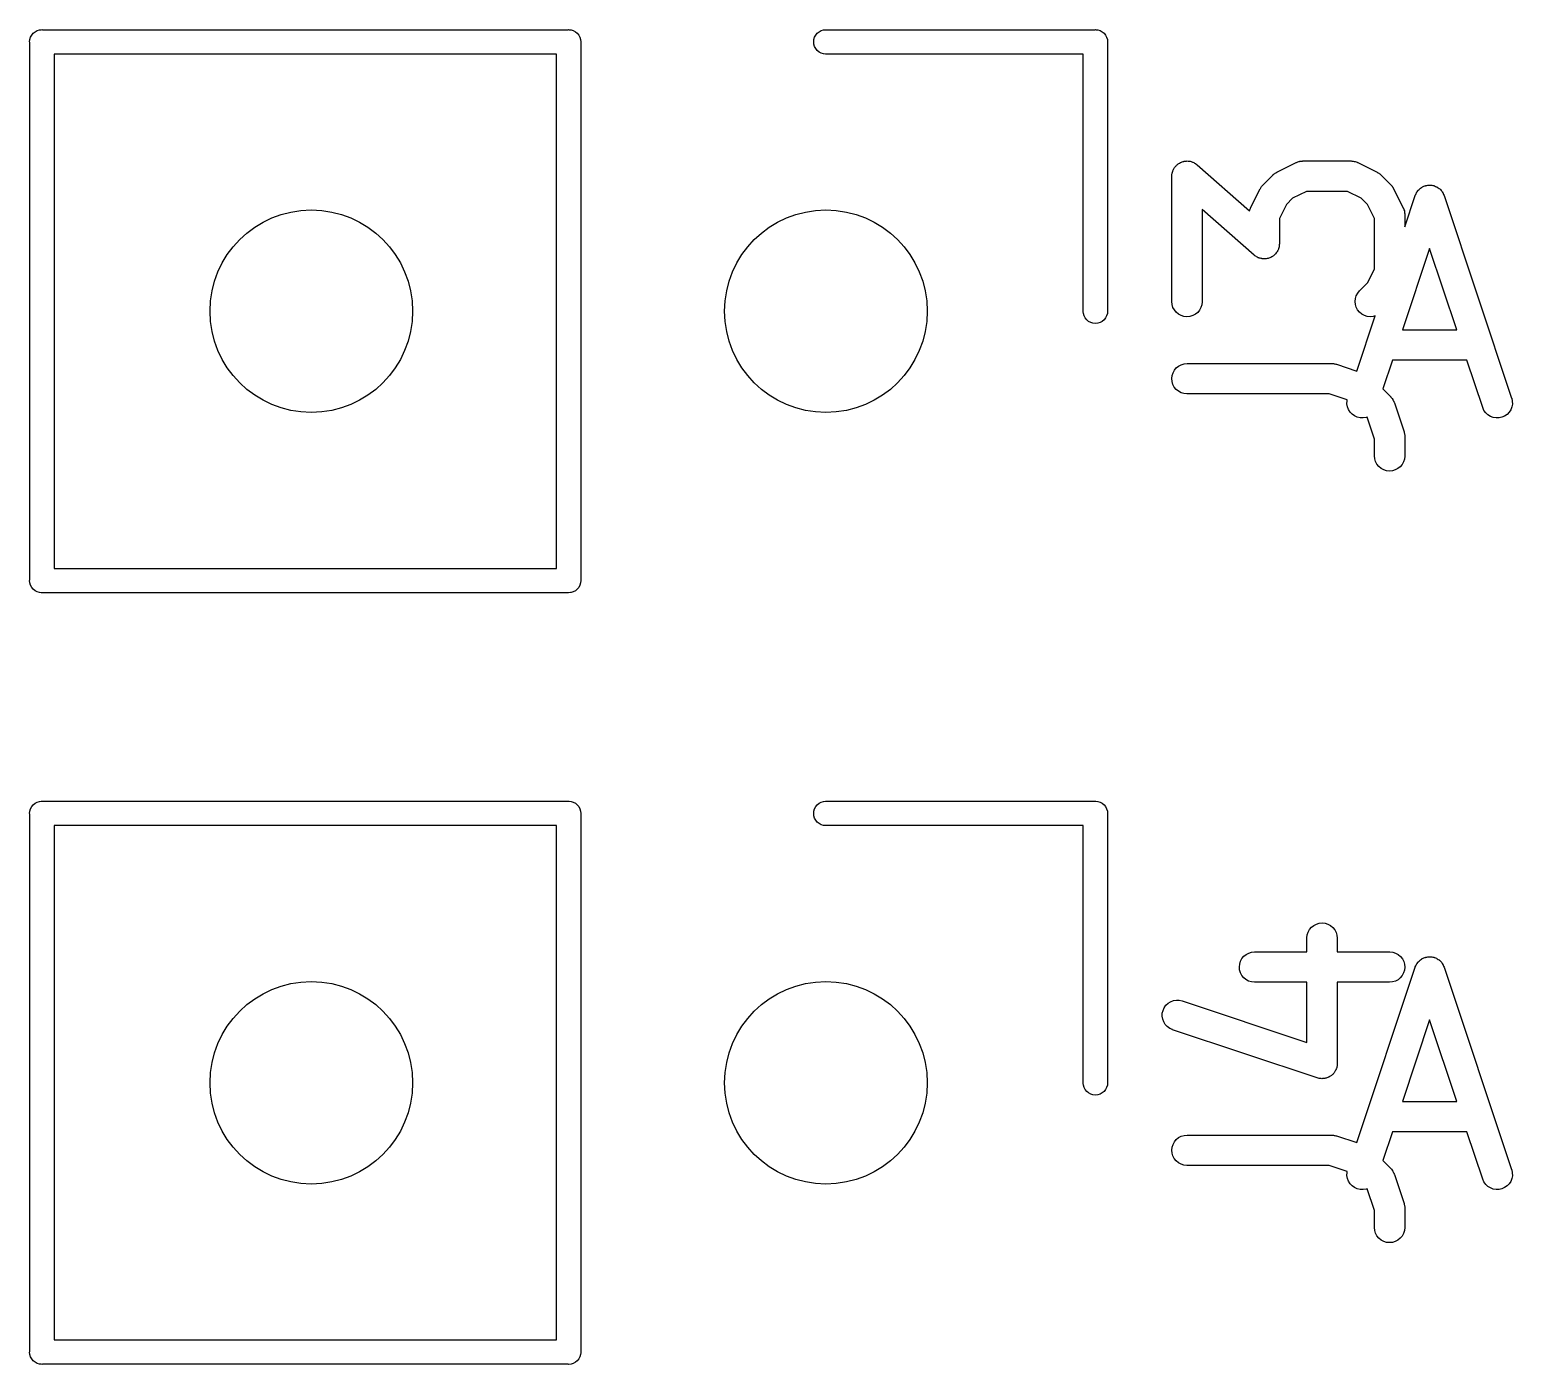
# Model space of a CAD drawing. Extents: x 47 to 146.1, y -90.2 to -39.3.
# Drawn here: x 69.73 to 77.05, y -58.54 to -51.95 of the extents above; entities that cross this region are included whole.
import ezdxf

# ---------------------------------------------------------------- set-up
doc = ezdxf.new("R2010")
doc.units = 0
doc.header["$MEASUREMENT"] = 0
doc.layers.add('BLACK', color=7, linetype='CONTINUOUS')

msp = doc.modelspace()

# ---------------------------------------------------------------- linework, layer by layer
at = {"layer": 'BLACK', "linetype": 'CONTINUOUS'}
for p, q in [((69.7474, -51.9674), (69.7565, -51.9599)), ((69.7565, -51.9599), (69.7669, -51.9543)), ((69.7669, -51.9543), (69.7782, -51.9509)), ((69.7782, -51.9509), (69.7871, -51.95)), ((69.7871, -51.95), (69.79, -51.9497)), ((69.79, -51.9497), (69.7929, -51.95)), ((69.7929, -51.95), (72.3871, -51.95)), ((72.3871, -51.95), (72.39, -51.9497)), ((72.39, -51.9497), (72.3929, -51.95)), ((72.3929, -51.95), (72.3929, -51.95)), ((72.3929, -51.95), (72.4018, -51.9509)), ((72.4018, -51.9509), (72.4131, -51.9543)), ((72.4131, -51.9543), (72.4235, -51.9599)), ((72.4235, -51.9599), (72.4326, -51.9674)), ((73.6174, -51.9674), (73.6265, -51.9599)), ((73.6265, -51.9599), (73.6369, -51.9543)), ((73.6369, -51.9543), (73.6482, -51.9509)), ((73.6482, -51.9509), (73.6571, -51.95)), ((73.6571, -51.95), (74.9871, -51.95)), ((74.9871, -51.95), (74.99, -51.9497)), ((74.99, -51.9497), (74.9929, -51.95)), ((74.9929, -51.95), (74.9929, -51.95)), ((74.9929, -51.95), (75.0018, -51.9509)), ((75.0018, -51.9509), (75.0131, -51.9543)), ((75.0131, -51.9543), (75.0235, -51.9599)), ((75.0235, -51.9599), (75.0326, -51.9674)), ((69.7297, -52.01), (69.7309, -51.9982)), ((69.73, -52.0129), (69.7297, -52.01)), ((69.73, -54.667), (69.73, -52.0129)), ((69.7309, -51.9982), (69.7343, -51.9869)), ((69.7343, -51.9869), (69.7399, -51.9765)), ((69.7399, -51.9765), (69.7474, -51.9674)), ((72.4326, -51.9674), (72.4401, -51.9765)), ((72.4401, -51.9765), (72.4457, -51.9869)), ((72.4457, -51.9869), (72.4491, -51.9982)), ((72.4491, -51.9982), (72.4503, -52.01)), ((72.4503, -52.01), (72.45, -52.0129)), ((72.45, -52.0129), (72.45, -54.6671)), ((73.5997, -52.01), (73.6009, -51.9982)), ((73.6009, -52.0218), (73.5997, -52.01)), ((73.6009, -51.9982), (73.6043, -51.9869)), ((73.6043, -52.0331), (73.6009, -52.0218)), ((73.6043, -51.9869), (73.6099, -51.9765)), ((73.6099, -52.0435), (73.6043, -52.0331)), ((73.6099, -51.9765), (73.6174, -51.9674)), ((75.0326, -51.9674), (75.0401, -51.9765)), ((75.0401, -51.9765), (75.0457, -51.9869)), ((75.0457, -51.9869), (75.0491, -51.9982)), ((75.0491, -51.9982), (75.0503, -52.01)), ((75.0503, -52.01), (75.05, -52.0129)), ((75.05, -52.0129), (75.05, -53.3429)), ((69.85, -52.07), (69.85, -54.61)), ((72.33, -52.07), (69.85, -52.07)), ((72.33, -54.61), (72.33, -52.07)), ((73.6174, -52.0526), (73.6099, -52.0435)), ((73.6265, -52.0601), (73.6174, -52.0526)), ((73.6369, -52.0657), (73.6265, -52.0601)), ((73.6482, -52.0691), (73.6369, -52.0657)), ((73.6571, -52.07), (73.6482, -52.0691)), ((74.93, -52.07), (73.6571, -52.07)), ((74.93, -53.3429), (74.93, -52.07)), ((75.3899, -52.6197), (75.3936, -52.6168)), ((75.3936, -52.6168), (75.397, -52.6136)), ((75.397, -52.6136), (75.3993, -52.6122)), ((75.3993, -52.6122), (75.4013, -52.6106)), ((75.4013, -52.6106), (75.4055, -52.6084)), ((75.4055, -52.6084), (75.4095, -52.6059)), ((75.4095, -52.6059), (75.412, -52.605)), ((75.412, -52.605), (75.4143, -52.6038)), ((75.4143, -52.6038), (75.4188, -52.6025)), ((75.4188, -52.6025), (75.4232, -52.6008)), ((75.4232, -52.6008), (75.4258, -52.6004)), ((75.4258, -52.6004), (75.4283, -52.5997)), ((75.4283, -52.5997), (75.433, -52.5992)), ((75.433, -52.5992), (75.4377, -52.5985)), ((75.4377, -52.5985), (75.4403, -52.5986)), ((75.4403, -52.5986), (75.4429, -52.5983)), ((75.4429, -52.5983), (75.4476, -52.5988)), ((75.4476, -52.5988), (75.4523, -52.599)), ((75.4523, -52.599), (75.4548, -52.5996)), ((75.4548, -52.5996), (75.4575, -52.5999)), ((75.4575, -52.5999), (75.462, -52.6013)), ((75.462, -52.6013), (75.4665, -52.6023)), ((75.4665, -52.6023), (75.4689, -52.6034)), ((75.4689, -52.6034), (75.4714, -52.6042)), ((75.4714, -52.6042), (75.4756, -52.6064)), ((75.4756, -52.6064), (75.4799, -52.6084)), ((75.4799, -52.6084), (75.482, -52.6099)), ((75.482, -52.6099), (75.4843, -52.6112)), ((75.4843, -52.6112), (75.4879, -52.6142)), ((75.4879, -52.6142), (75.4918, -52.6169)), ((75.4918, -52.6169), (75.7511, -52.8438)), ((75.885, -52.6539), (75.9803, -52.6063)), ((75.9803, -52.6063), (75.9812, -52.6058)), ((75.9812, -52.6058), (75.9833, -52.605)), ((75.9833, -52.605), (75.9852, -52.604)), ((75.9852, -52.604), (75.9901, -52.6025)), ((75.9901, -52.6025), (75.9949, -52.6007)), ((75.9949, -52.6007), (75.9971, -52.6004)), ((75.9971, -52.6004), (75.9992, -52.5998)), ((75.9992, -52.5998), (76.0043, -52.5993)), ((76.0043, -52.5993), (76.0094, -52.5985)), ((76.0094, -52.5985), (76.0116, -52.5985)), ((76.0116, -52.5985), (76.0138, -52.5983)), ((76.0138, -52.5983), (76.2519, -52.5983)), ((76.2519, -52.5983), (76.253, -52.5983)), ((76.253, -52.5983), (76.2551, -52.5986)), ((76.2551, -52.5986), (76.2574, -52.5985)), ((76.2574, -52.5985), (76.2624, -52.5994)), ((76.2624, -52.5994), (76.2675, -52.6)), ((76.2675, -52.6), (76.2696, -52.6006)), ((76.2696, -52.6006), (76.2718, -52.601)), ((76.2718, -52.601), (76.2766, -52.6028)), ((76.2766, -52.6028), (76.2814, -52.6044)), ((76.2814, -52.6044), (76.2834, -52.6055)), ((76.2834, -52.6055), (76.2854, -52.6063)), ((76.2854, -52.6063), (76.3807, -52.6539)), ((75.3674, -52.6723), (75.3679, -52.6676)), ((75.3674, -52.6733), (75.3674, -52.6723)), ((75.3674, -53.2924), (75.3674, -52.6733)), ((75.3679, -52.6676), (75.3681, -52.6629)), ((75.3681, -52.6629), (75.3687, -52.6604)), ((75.3687, -52.6604), (75.369, -52.6577)), ((75.369, -52.6577), (75.3704, -52.6533)), ((75.3704, -52.6533), (75.3715, -52.6487)), ((75.3715, -52.6487), (75.3726, -52.6463)), ((75.3726, -52.6463), (75.3734, -52.6438)), ((75.3734, -52.6438), (75.3757, -52.6397)), ((75.3757, -52.6397), (75.3777, -52.6354)), ((75.3777, -52.6354), (75.3792, -52.6333)), ((75.3792, -52.6333), (75.3805, -52.631)), ((75.3805, -52.631), (75.3835, -52.6274)), ((75.3835, -52.6274), (75.3863, -52.6236)), ((75.3863, -52.6236), (75.3882, -52.6218)), ((75.3882, -52.6218), (75.3899, -52.6197)), ((75.8179, -52.7155), (75.8655, -52.6679)), ((75.8655, -52.6679), (75.8663, -52.6672)), ((75.8663, -52.6672), (75.8696, -52.6646)), ((75.8696, -52.6646), (75.8726, -52.6617)), ((75.8726, -52.6617), (75.8753, -52.66)), ((75.8753, -52.66), (75.8777, -52.6581)), ((75.8777, -52.6581), (75.8815, -52.6561)), ((75.8815, -52.6561), (75.885, -52.6539)), ((76.3807, -52.6539), (76.3816, -52.6543)), ((76.3816, -52.6543), (76.3852, -52.6566)), ((76.3852, -52.6566), (76.3889, -52.6586)), ((76.3889, -52.6586), (76.3913, -52.6606)), ((76.3913, -52.6606), (76.3939, -52.6623)), ((76.3939, -52.6623), (76.3969, -52.6652)), ((76.3969, -52.6652), (76.4002, -52.6679)), ((76.4002, -52.6679), (76.4478, -52.7155)), ((75.7563, -52.8303), (75.8039, -52.735)), ((75.8039, -52.735), (75.8043, -52.7341)), ((75.8043, -52.7341), (75.8066, -52.7306)), ((75.8066, -52.7306), (75.8086, -52.7268)), ((75.8086, -52.7268), (75.8106, -52.7244)), ((75.8106, -52.7244), (75.8123, -52.7218)), ((75.8123, -52.7218), (75.8152, -52.7188)), ((75.8152, -52.7188), (75.8179, -52.7155)), ((76.0315, -52.7483), (75.963, -52.7826)), ((76.2342, -52.7483), (76.0315, -52.7483)), ((76.3027, -52.7826), (76.2342, -52.7483)), ((76.4478, -52.7155), (76.4485, -52.7163)), ((76.4485, -52.7163), (76.4512, -52.7196)), ((76.4512, -52.7196), (76.4541, -52.7226)), ((76.4541, -52.7226), (76.4557, -52.7253)), ((76.4557, -52.7253), (76.4577, -52.7277)), ((76.4577, -52.7277), (76.4596, -52.7315)), ((76.4596, -52.7315), (76.4618, -52.735)), ((76.4618, -52.735), (76.5095, -52.8303)), ((76.5692, -52.7677), (76.5714, -52.763)), ((76.5714, -52.763), (76.5733, -52.7581)), ((76.5733, -52.7581), (76.5744, -52.7563)), ((76.5744, -52.7563), (76.5753, -52.7544)), ((76.5753, -52.7544), (76.5784, -52.7502)), ((76.5784, -52.7502), (76.5812, -52.7458)), ((76.5812, -52.7458), (76.5827, -52.7443)), ((76.5827, -52.7443), (76.5839, -52.7426)), ((76.5839, -52.7426), (76.5878, -52.739)), ((76.5878, -52.739), (76.5914, -52.7353)), ((76.5914, -52.7353), (76.5931, -52.7341)), ((76.5931, -52.7341), (76.5947, -52.7326)), ((76.5947, -52.7326), (76.5991, -52.7299)), ((76.5991, -52.7299), (76.6034, -52.7269)), ((76.6034, -52.7269), (76.6053, -52.7261)), ((76.6053, -52.7261), (76.6072, -52.725)), ((76.6072, -52.725), (76.612, -52.7231)), ((76.612, -52.7231), (76.6168, -52.7211)), ((76.6168, -52.7211), (76.6189, -52.7206)), ((76.6189, -52.7206), (76.6209, -52.7199)), ((76.6209, -52.7199), (76.626, -52.719)), ((76.626, -52.719), (76.6311, -52.7179)), ((76.6311, -52.7179), (76.6332, -52.7179)), ((76.6332, -52.7179), (76.6353, -52.7175)), ((76.6353, -52.7175), (76.6405, -52.7177)), ((76.6405, -52.7177), (76.6457, -52.7176)), ((76.6457, -52.7176), (76.6478, -52.718)), ((76.6478, -52.718), (76.65, -52.718)), ((76.65, -52.718), (76.655, -52.7192)), ((76.655, -52.7192), (76.6601, -52.7201)), ((76.6601, -52.7201), (76.6621, -52.7209)), ((76.6621, -52.7209), (76.6642, -52.7214)), ((76.6642, -52.7214), (76.6689, -52.7235)), ((76.6689, -52.7235), (76.6738, -52.7254)), ((76.6738, -52.7254), (76.6756, -52.7266)), ((76.6756, -52.7266), (76.6775, -52.7275)), ((76.6775, -52.7275), (76.6818, -52.7305)), ((76.6818, -52.7305), (76.6861, -52.7333)), ((76.6861, -52.7333), (76.6877, -52.7347)), ((76.6877, -52.7347), (76.6894, -52.736)), ((76.6894, -52.736), (76.693, -52.7398)), ((76.693, -52.7398), (76.6967, -52.7433)), ((76.6967, -52.7433), (76.698, -52.7451)), ((76.698, -52.7451), (76.6994, -52.7467)), ((76.6994, -52.7467), (76.7022, -52.751)), ((76.7022, -52.751), (76.7052, -52.7553)), ((76.7052, -52.7553), (76.7061, -52.7573)), ((76.7061, -52.7573), (76.7072, -52.7591)), ((76.7072, -52.7591), (76.709, -52.7639)), ((76.709, -52.7639), (76.7112, -52.7687)), ((75.7739, -53.0631), (75.5174, -52.8386)), ((75.5174, -52.8386), (75.5174, -53.2924)), ((75.7528, -52.8391), (75.7544, -52.8343)), ((75.7544, -52.8343), (75.7555, -52.8323)), ((75.7555, -52.8323), (75.7563, -52.8303)), ((75.9326, -52.813), (75.8983, -52.8815)), ((75.963, -52.7826), (75.9326, -52.813)), ((76.3331, -52.813), (76.3027, -52.7826)), ((76.3674, -52.8815), (76.3331, -52.813)), ((76.5095, -52.8303), (76.5099, -52.8312)), ((76.5099, -52.8312), (76.5107, -52.8333)), ((76.5107, -52.8333), (76.5117, -52.8352)), ((76.5117, -52.8352), (76.5132, -52.8401)), ((76.5174, -52.9231), (76.5688, -52.7687)), ((76.5688, -52.7687), (76.5692, -52.7677)), ((76.7112, -52.7687), (77.0445, -53.7687)), ((75.7511, -52.8438), (75.7528, -52.8391)), ((75.8983, -52.8815), (75.8983, -53.0067)), ((76.3674, -53.1318), (76.3674, -52.8815)), ((76.5132, -52.8401), (76.515, -52.8449)), ((76.515, -52.8449), (76.5153, -52.8471)), ((76.5153, -52.8471), (76.516, -52.8492)), ((76.516, -52.8492), (76.5165, -52.8543)), ((76.5165, -52.8543), (76.5173, -52.8594)), ((76.5173, -52.8594), (76.5172, -52.8616)), ((76.5172, -52.8616), (76.5174, -52.8638)), ((76.5174, -52.8638), (76.5174, -52.9231)), ((75.8775, -53.0582), (75.8758, -53.0603)), ((75.8794, -53.0564), (75.8775, -53.0582)), ((75.8822, -53.0526), (75.8794, -53.0564)), ((75.8852, -53.049), (75.8822, -53.0526)), ((75.8865, -53.0467), (75.8852, -53.049)), ((75.888, -53.0446), (75.8865, -53.0467)), ((75.89, -53.0403), (75.888, -53.0446)), ((75.8923, -53.0362), (75.89, -53.0403)), ((75.8931, -53.0337), (75.8923, -53.0362)), ((75.8942, -53.0313), (75.8931, -53.0337)), ((75.8953, -53.0267), (75.8942, -53.0313)), ((75.8967, -53.0223), (75.8953, -53.0267)), ((75.897, -53.0196), (75.8967, -53.0223)), ((75.8976, -53.0171), (75.897, -53.0196)), ((75.8978, -53.0124), (75.8976, -53.0171)), ((75.8983, -53.0077), (75.8978, -53.0124)), ((75.8983, -53.0067), (75.8983, -53.0077)), ((76.64, -53.0296), (76.506, -53.4317)), ((76.774, -53.4317), (76.64, -53.0296)), ((75.7778, -53.0659), (75.7739, -53.0631)), ((75.7814, -53.0688), (75.7778, -53.0659)), ((75.7837, -53.0701), (75.7814, -53.0688)), ((75.7858, -53.0716), (75.7837, -53.0701)), ((75.7901, -53.0736), (75.7858, -53.0716)), ((75.7943, -53.0758), (75.7901, -53.0736)), ((75.7968, -53.0766), (75.7943, -53.0758)), ((75.7992, -53.0777), (75.7968, -53.0766)), ((75.8038, -53.0787), (75.7992, -53.0777)), ((75.8083, -53.0801), (75.8038, -53.0787)), ((75.8109, -53.0804), (75.8083, -53.0801)), ((75.8134, -53.081), (75.8109, -53.0804)), ((75.8181, -53.0812), (75.8134, -53.081)), ((75.8228, -53.0817), (75.8181, -53.0812)), ((75.8254, -53.0814), (75.8228, -53.0817)), ((75.8281, -53.0815), (75.8254, -53.0814)), ((75.8327, -53.0808), (75.8281, -53.0815)), ((75.8374, -53.0803), (75.8327, -53.0808)), ((75.8399, -53.0796), (75.8374, -53.0803)), ((75.8425, -53.0792), (75.8399, -53.0796)), ((75.8469, -53.0775), (75.8425, -53.0792)), ((75.8514, -53.0762), (75.8469, -53.0775)), ((75.8538, -53.075), (75.8514, -53.0762)), ((75.8562, -53.0741), (75.8538, -53.075)), ((75.8602, -53.0716), (75.8562, -53.0741)), ((75.8644, -53.0694), (75.8602, -53.0716)), ((75.8664, -53.0678), (75.8644, -53.0694)), ((75.8687, -53.0664), (75.8664, -53.0678)), ((75.8721, -53.0632), (75.8687, -53.0664)), ((75.8758, -53.0603), (75.8721, -53.0632)), ((76.2941, -53.2393), (76.3331, -53.2003)), ((76.3331, -53.2003), (76.3674, -53.1318)), ((76.2721, -53.2921), (76.2736, -53.2776)), ((76.2736, -53.2776), (76.2779, -53.2636)), ((76.2779, -53.2636), (76.2848, -53.2507)), ((76.2848, -53.2507), (76.2941, -53.2393)), ((74.9309, -53.3518), (74.93, -53.3429)), ((75.05, -53.3429), (75.0491, -53.3518)), ((75.3688, -53.3069), (75.3674, -53.2924)), ((75.373, -53.321), (75.3688, -53.3069)), ((75.3799, -53.3339), (75.373, -53.321)), ((75.3892, -53.3452), (75.3799, -53.3339)), ((75.4004, -53.3546), (75.3892, -53.3452)), ((75.4949, -53.346), (75.4834, -53.3551)), ((75.5043, -53.3348), (75.4949, -53.346)), ((75.5113, -53.3219), (75.5043, -53.3348)), ((75.5157, -53.308), (75.5113, -53.3219)), ((75.5174, -53.2934), (75.5157, -53.308)), ((75.5174, -53.2924), (75.5174, -53.2934)), ((76.2735, -53.3067), (76.2721, -53.2921)), ((76.2777, -53.3207), (76.2735, -53.3067)), ((76.2845, -53.3337), (76.2777, -53.3207)), ((76.2937, -53.345), (76.2845, -53.3337)), ((76.305, -53.3544), (76.2937, -53.345)), ((74.9343, -53.3631), (74.9309, -53.3518)), ((74.9399, -53.3735), (74.9343, -53.3631)), ((74.9474, -53.3826), (74.9399, -53.3735)), ((74.9565, -53.3901), (74.9474, -53.3826)), ((74.9669, -53.3957), (74.9565, -53.3901)), ((74.9782, -53.3991), (74.9669, -53.3957)), ((74.99, -53.4003), (74.9782, -53.3991)), ((75.0018, -53.3991), (74.99, -53.4003)), ((75.0131, -53.3957), (75.0018, -53.3991)), ((75.0235, -53.3901), (75.0131, -53.3957)), ((75.0326, -53.3826), (75.0235, -53.3901)), ((75.0401, -53.3735), (75.0326, -53.3826)), ((75.0457, -53.3631), (75.0401, -53.3735)), ((75.0491, -53.3518), (75.0457, -53.3631)), ((75.4133, -53.3615), (75.4004, -53.3546)), ((75.4273, -53.3658), (75.4133, -53.3615)), ((75.4419, -53.3674), (75.4273, -53.3658)), ((75.4564, -53.3661), (75.4419, -53.3674)), ((75.4705, -53.3619), (75.4564, -53.3661)), ((75.4834, -53.3551), (75.4705, -53.3619)), ((76.2799, -53.6354), (76.3706, -53.3633)), ((76.3178, -53.3614), (76.305, -53.3544)), ((76.3318, -53.3658), (76.3178, -53.3614)), ((76.3464, -53.3674), (76.3318, -53.3658)), ((76.3609, -53.3661), (76.3464, -53.3674)), ((76.3706, -53.3633), (76.3609, -53.3661)), ((76.506, -53.4317), (76.774, -53.4317)), ((75.3732, -53.6443), (75.3802, -53.6314)), ((75.3802, -53.6314), (75.3895, -53.6201)), ((75.3895, -53.6201), (75.4009, -53.6109)), ((75.4009, -53.6109), (75.4138, -53.604)), ((75.4138, -53.604), (75.4278, -53.5998)), ((75.4278, -53.5998), (75.4424, -53.5983)), ((75.4424, -53.5983), (76.1567, -53.5983)), ((76.1567, -53.5983), (76.1577, -53.5983)), ((76.1577, -53.5983), (76.1619, -53.5988)), ((76.1619, -53.5988), (76.1661, -53.5989)), ((76.1661, -53.5989), (76.1692, -53.5996)), ((76.1692, -53.5996), (76.1723, -53.6)), ((76.1723, -53.6), (76.1763, -53.6012)), ((76.1763, -53.6012), (76.1804, -53.6022)), ((76.1804, -53.6022), (76.2799, -53.6354)), ((76.456, -53.5817), (76.4085, -53.7239)), ((76.824, -53.5817), (76.456, -53.5817)), ((76.9022, -53.8161), (76.824, -53.5817)), ((75.3674, -53.6728), (75.3689, -53.6583)), ((75.3687, -53.6874), (75.3674, -53.6728)), ((75.3728, -53.7014), (75.3687, -53.6874)), ((75.3689, -53.6583), (75.3732, -53.6443)), ((75.3796, -53.7144), (75.3728, -53.7014)), ((75.3888, -53.7258), (75.3796, -53.7144)), ((75.4, -53.7352), (75.3888, -53.7258)), ((75.4128, -53.7423), (75.4, -53.7352)), ((75.4268, -53.7467), (75.4128, -53.7423)), ((75.4413, -53.7483), (75.4268, -53.7467)), ((75.4424, -53.7483), (75.4413, -53.7483)), ((76.1445, -53.7483), (75.4424, -53.7483)), ((76.2334, -53.778), (76.1445, -53.7483)), ((76.2318, -53.7976), (76.2323, -53.7829)), ((76.2323, -53.7829), (76.2334, -53.778)), ((76.4085, -53.7239), (76.4478, -53.7632)), ((76.4478, -53.7632), (76.4485, -53.7639)), ((76.4485, -53.7639), (76.4499, -53.7656)), ((76.4499, -53.7656), (76.4515, -53.7671)), ((76.4515, -53.7671), (76.4545, -53.7713)), ((76.4545, -53.7713), (76.4577, -53.7753)), ((76.4577, -53.7753), (76.4587, -53.7773)), ((76.4587, -53.7773), (76.46, -53.7791)), ((76.46, -53.7791), (76.462, -53.7838)), ((76.462, -53.7838), (76.4644, -53.7883)), ((76.4644, -53.7883), (76.465, -53.7905)), ((77.0445, -53.7687), (77.0448, -53.7697)), ((77.0448, -53.7697), (77.0479, -53.784)), ((77.0479, -53.784), (77.0481, -53.7986)), ((76.2343, -53.812), (76.2318, -53.7976)), ((76.2395, -53.8257), (76.2343, -53.812)), ((76.2472, -53.8381), (76.2395, -53.8257)), ((76.2572, -53.8488), (76.2472, -53.8381)), ((76.2691, -53.8573), (76.2572, -53.8488)), ((76.2825, -53.8634), (76.2691, -53.8573)), ((76.2967, -53.8667), (76.2825, -53.8634)), ((76.3313, -53.8629), (76.3258, -53.8649)), ((76.3674, -53.9712), (76.3313, -53.8629)), ((76.465, -53.7905), (76.4659, -53.7925)), ((76.4659, -53.7925), (76.5135, -53.9353)), ((76.9081, -53.8295), (76.9022, -53.8161)), ((76.9166, -53.8414), (76.9081, -53.8295)), ((76.9272, -53.8515), (76.9166, -53.8414)), ((76.9396, -53.8593), (76.9272, -53.8515)), ((76.9532, -53.8646), (76.9396, -53.8593)), ((77.01, -53.8578), (76.9966, -53.8637)), ((77.022, -53.8495), (77.01, -53.8578)), ((77.0321, -53.8389), (77.022, -53.8495)), ((77.0401, -53.8266), (77.0321, -53.8389)), ((77.0454, -53.813), (77.0401, -53.8266)), ((77.0481, -53.7986), (77.0454, -53.813)), ((76.3113, -53.8672), (76.2967, -53.8667)), ((76.3258, -53.8649), (76.3113, -53.8672)), ((76.5135, -53.9353), (76.5139, -53.9363)), ((76.5139, -53.9363), (76.5147, -53.9404)), ((76.9676, -53.8672), (76.9532, -53.8646)), ((76.9823, -53.8668), (76.9676, -53.8672)), ((76.9966, -53.8637), (76.9823, -53.8668)), ((76.3674, -54.0543), (76.3674, -53.9712)), ((76.5147, -53.9404), (76.516, -53.9445)), ((76.516, -53.9445), (76.5163, -53.9476)), ((76.5163, -53.9476), (76.5169, -53.9506)), ((76.5169, -53.9506), (76.517, -53.9548)), ((76.517, -53.9548), (76.5174, -53.959)), ((76.5174, -53.959), (76.5174, -54.0543)), ((76.3688, -54.0689), (76.3674, -54.0543)), ((76.373, -54.0829), (76.3688, -54.0689)), ((76.3799, -54.0958), (76.373, -54.0829)), ((76.5157, -54.0699), (76.5113, -54.0838)), ((76.5174, -54.0553), (76.5157, -54.0699)), ((76.5174, -54.0543), (76.5174, -54.0553)), ((76.3892, -54.1071), (76.3799, -54.0958)), ((76.4004, -54.1165), (76.3892, -54.1071)), ((76.4133, -54.1234), (76.4004, -54.1165)), ((76.4273, -54.1278), (76.4133, -54.1234)), ((76.4419, -54.1293), (76.4273, -54.1278)), ((76.4564, -54.128), (76.4419, -54.1293)), ((76.4705, -54.1238), (76.4564, -54.128)), ((76.4834, -54.117), (76.4705, -54.1238)), ((76.4949, -54.1079), (76.4834, -54.117)), ((76.5043, -54.0967), (76.4949, -54.1079)), ((76.5113, -54.0838), (76.5043, -54.0967)), ((69.7297, -54.67), (69.73, -54.667)), ((69.85, -54.61), (72.33, -54.61)), ((72.45, -54.6671), (72.4503, -54.67)), ((69.7309, -54.6818), (69.7297, -54.67)), ((69.7343, -54.6931), (69.7309, -54.6818)), ((69.7399, -54.7035), (69.7343, -54.6931)), ((69.7474, -54.7126), (69.7399, -54.7035)), ((69.7565, -54.7201), (69.7474, -54.7126)), ((69.7669, -54.7257), (69.7565, -54.7201)), ((69.7782, -54.7291), (69.7669, -54.7257)), ((69.7871, -54.73), (69.7782, -54.7291)), ((69.79, -54.7303), (69.7871, -54.73)), ((69.7871, -54.73), (69.7871, -54.73)), ((69.7929, -54.73), (69.79, -54.7303)), ((72.3871, -54.73), (69.7929, -54.73)), ((72.39, -54.7303), (72.3871, -54.73)), ((72.3997, -54.7293), (72.39, -54.7303)), ((72.4018, -54.7291), (72.3997, -54.7293)), ((72.4131, -54.7257), (72.4018, -54.7291)), ((72.4235, -54.7201), (72.4131, -54.7257)), ((72.4326, -54.7126), (72.4235, -54.7201)), ((72.4401, -54.7035), (72.4326, -54.7126)), ((72.4457, -54.6931), (72.4401, -54.7035)), ((72.4491, -54.6818), (72.4457, -54.6931)), ((72.4503, -54.67), (72.4491, -54.6818)), ((69.7565, -55.7699), (69.7669, -55.7643)), ((69.7669, -55.7643), (69.7782, -55.7609)), ((69.7782, -55.7609), (69.7871, -55.76)), ((69.7871, -55.76), (69.79, -55.7597)), ((69.79, -55.7597), (69.7929, -55.76)), ((69.7929, -55.76), (72.3871, -55.76)), ((72.3871, -55.76), (72.39, -55.7597)), ((72.39, -55.7597), (72.3929, -55.76)), ((72.3929, -55.76), (72.3929, -55.76)), ((72.3929, -55.76), (72.4018, -55.7609)), ((72.4018, -55.7609), (72.4131, -55.7643)), ((72.4131, -55.7643), (72.4235, -55.7699)), ((73.6265, -55.7699), (73.6369, -55.7643)), ((73.6369, -55.7643), (73.6482, -55.7609)), ((73.6482, -55.7609), (73.6571, -55.76)), ((73.6571, -55.76), (74.9871, -55.76)), ((74.9871, -55.76), (74.99, -55.7597)), ((74.99, -55.7597), (74.9929, -55.76)), ((74.9929, -55.76), (74.9929, -55.76)), ((74.9929, -55.76), (75.0018, -55.7609)), ((75.0018, -55.7609), (75.0131, -55.7643)), ((75.0131, -55.7643), (75.0235, -55.7699)), ((69.7297, -55.82), (69.7309, -55.8082)), ((69.73, -55.8229), (69.7297, -55.82)), ((69.73, -58.477), (69.73, -55.8229)), ((69.7309, -55.8082), (69.7343, -55.7969)), ((69.7343, -55.7969), (69.7399, -55.7865)), ((69.7399, -55.7865), (69.7474, -55.7774)), ((69.7474, -55.7774), (69.7565, -55.7699)), ((72.4235, -55.7699), (72.4326, -55.7774)), ((72.4326, -55.7774), (72.4401, -55.7865)), ((72.4401, -55.7865), (72.4457, -55.7969)), ((72.4457, -55.7969), (72.4491, -55.8082)), ((72.4491, -55.8082), (72.4503, -55.82)), ((72.4503, -55.82), (72.45, -55.8229)), ((72.45, -55.8229), (72.45, -58.4771)), ((73.5997, -55.82), (73.6009, -55.8082)), ((73.6009, -55.8318), (73.5997, -55.82)), ((73.6009, -55.8082), (73.6043, -55.7969)), ((73.6043, -55.8431), (73.6009, -55.8318)), ((73.6043, -55.7969), (73.6099, -55.7865)), ((73.6099, -55.7865), (73.6174, -55.7774)), ((73.6174, -55.7774), (73.6265, -55.7699)), ((75.0235, -55.7699), (75.0326, -55.7774)), ((75.0326, -55.7774), (75.0401, -55.7865)), ((75.0401, -55.7865), (75.0457, -55.7969)), ((75.0457, -55.7969), (75.0491, -55.8082)), ((75.0491, -55.8082), (75.0503, -55.82)), ((75.0503, -55.82), (75.05, -55.8229)), ((75.05, -55.8229), (75.05, -57.1529)), ((69.85, -55.88), (69.85, -58.42)), ((72.33, -55.88), (69.85, -55.88)), ((72.33, -58.42), (72.33, -55.88)), ((73.6099, -55.8535), (73.6043, -55.8431)), ((73.6174, -55.8626), (73.6099, -55.8535)), ((73.6265, -55.8701), (73.6174, -55.8626)), ((73.6369, -55.8757), (73.6265, -55.8701)), ((73.6482, -55.8791), (73.6369, -55.8757)), ((73.6571, -55.88), (73.6482, -55.8791)), ((74.93, -55.88), (73.6571, -55.88)), ((74.93, -57.1529), (74.93, -55.88)), ((76.0341, -56.4347), (76.0357, -56.4201)), ((76.0357, -56.4201), (76.0401, -56.4062)), ((76.0401, -56.4062), (76.0472, -56.3933)), ((76.0472, -56.3933), (76.0566, -56.3821)), ((76.0566, -56.3821), (76.068, -56.373)), ((76.068, -56.373), (76.081, -56.3662)), ((76.081, -56.3662), (76.095, -56.362)), ((76.095, -56.362), (76.1096, -56.3607)), ((76.1096, -56.3607), (76.1241, -56.3622)), ((76.1241, -56.3622), (76.1381, -56.3666)), ((76.1381, -56.3666), (76.151, -56.3735)), ((76.151, -56.3735), (76.1623, -56.3829)), ((76.1623, -56.3829), (76.1715, -56.3942)), ((76.1715, -56.3942), (76.1784, -56.4071)), ((76.1784, -56.4071), (76.1826, -56.4211)), ((76.1826, -56.4211), (76.184, -56.4357)), ((76.034, -56.4357), (76.0341, -56.4347)), ((76.034, -56.5036), (76.034, -56.4357)), ((76.184, -56.4357), (76.184, -56.5036)), ((75.7007, -56.578), (75.7022, -56.5635)), ((75.7022, -56.5635), (75.7066, -56.5495)), ((75.7066, -56.5495), (75.7135, -56.5366)), ((75.7135, -56.5366), (75.7229, -56.5254)), ((75.7229, -56.5254), (75.7342, -56.5161)), ((75.7342, -56.5161), (75.7471, -56.5092)), ((75.7471, -56.5092), (75.7611, -56.505)), ((75.7611, -56.505), (75.7757, -56.5036)), ((75.7757, -56.5036), (76.034, -56.5036)), ((76.184, -56.5036), (76.4424, -56.5036)), ((76.4424, -56.5036), (76.4434, -56.5036)), ((76.4434, -56.5036), (76.458, -56.5052)), ((76.458, -56.5052), (76.4719, -56.5096)), ((76.4719, -56.5096), (76.4848, -56.5167)), ((76.4848, -56.5167), (76.496, -56.5261)), ((76.496, -56.5261), (76.5051, -56.5375)), ((76.5051, -56.5375), (76.5119, -56.5505)), ((76.5119, -56.5505), (76.5161, -56.5645)), ((76.5161, -56.5645), (76.5174, -56.5791)), ((76.5714, -56.573), (76.5733, -56.5681)), ((76.5733, -56.5681), (76.5744, -56.5663)), ((76.5744, -56.5663), (76.5753, -56.5644)), ((76.5753, -56.5644), (76.5784, -56.5602)), ((76.5784, -56.5602), (76.5812, -56.5558)), ((76.5812, -56.5558), (76.5827, -56.5543)), ((76.5827, -56.5543), (76.5839, -56.5526)), ((76.5839, -56.5526), (76.5878, -56.549)), ((76.5878, -56.549), (76.5914, -56.5453)), ((76.5914, -56.5453), (76.5931, -56.5441)), ((76.5931, -56.5441), (76.5947, -56.5426)), ((76.5947, -56.5426), (76.5991, -56.5399)), ((76.5991, -56.5399), (76.6034, -56.5369)), ((76.6034, -56.5369), (76.6053, -56.5361)), ((76.6053, -56.5361), (76.6072, -56.535)), ((76.6072, -56.535), (76.612, -56.5331)), ((76.612, -56.5331), (76.6168, -56.5311)), ((76.6168, -56.5311), (76.6189, -56.5306)), ((76.6189, -56.5306), (76.6209, -56.5299)), ((76.6209, -56.5299), (76.626, -56.529)), ((76.626, -56.529), (76.6311, -56.5279)), ((76.6311, -56.5279), (76.6332, -56.5279)), ((76.6332, -56.5279), (76.6353, -56.5275)), ((76.6353, -56.5275), (76.6405, -56.5277)), ((76.6405, -56.5277), (76.6457, -56.5276)), ((76.6457, -56.5276), (76.6478, -56.528)), ((76.6478, -56.528), (76.65, -56.528)), ((76.65, -56.528), (76.655, -56.5292)), ((76.655, -56.5292), (76.6601, -56.5301)), ((76.6601, -56.5301), (76.6621, -56.5309)), ((76.6621, -56.5309), (76.6642, -56.5314)), ((76.6642, -56.5314), (76.6689, -56.5335)), ((76.6689, -56.5335), (76.6738, -56.5354)), ((76.6738, -56.5354), (76.6756, -56.5366)), ((76.6756, -56.5366), (76.6775, -56.5375)), ((76.6775, -56.5375), (76.6818, -56.5405)), ((76.6818, -56.5405), (76.6861, -56.5433)), ((76.6861, -56.5433), (76.6877, -56.5447)), ((76.6877, -56.5447), (76.6894, -56.546)), ((76.6894, -56.546), (76.693, -56.5498)), ((76.693, -56.5498), (76.6967, -56.5533)), ((76.6967, -56.5533), (76.698, -56.5551)), ((76.698, -56.5551), (76.6994, -56.5567)), ((76.6994, -56.5567), (76.7022, -56.561)), ((76.7022, -56.561), (76.7052, -56.5653)), ((76.7052, -56.5653), (76.7061, -56.5673)), ((76.7061, -56.5673), (76.7072, -56.5691)), ((76.7072, -56.5691), (76.709, -56.5739)), ((75.702, -56.5926), (75.7007, -56.578)), ((75.7062, -56.6067), (75.702, -56.5926)), ((75.713, -56.6196), (75.7062, -56.6067)), ((75.7221, -56.631), (75.713, -56.6196)), ((75.7333, -56.6405), (75.7221, -56.631)), ((75.7462, -56.6475), (75.7333, -56.6405)), ((76.2799, -57.4454), (76.5688, -56.5787)), ((76.4839, -56.641), (76.471, -56.6479)), ((76.4952, -56.6318), (76.4839, -56.641)), ((76.5046, -56.6205), (76.4952, -56.6318)), ((76.5115, -56.6076), (76.5046, -56.6205)), ((76.5158, -56.5937), (76.5115, -56.6076)), ((76.5174, -56.5791), (76.5158, -56.5937)), ((76.5688, -56.5787), (76.5692, -56.5777)), ((76.5692, -56.5777), (76.5714, -56.573)), ((76.709, -56.5739), (76.7112, -56.5787)), ((76.7112, -56.5787), (77.0445, -57.5787)), ((75.7601, -56.6519), (75.7462, -56.6475)), ((75.7747, -56.6536), (75.7601, -56.6519)), ((75.7757, -56.6536), (75.7747, -56.6536)), ((76.034, -56.6536), (75.7757, -56.6536)), ((76.034, -56.9507), (76.034, -56.6536)), ((76.4424, -56.6536), (76.184, -56.6536)), ((76.184, -56.6536), (76.184, -57.0548)), ((76.4569, -56.6521), (76.4424, -56.6536)), ((76.471, -56.6479), (76.4569, -56.6521)), ((75.3238, -56.7925), (75.3298, -56.7791)), ((75.3298, -56.7791), (75.3384, -56.7672)), ((75.3384, -56.7672), (75.349, -56.7572)), ((75.349, -56.7572), (75.3615, -56.7495)), ((75.3615, -56.7495), (75.3751, -56.7443)), ((75.3751, -56.7443), (75.3896, -56.7418)), ((75.3896, -56.7418), (75.4042, -56.7423)), ((75.4042, -56.7423), (75.4185, -56.7455)), ((75.4185, -56.7455), (76.034, -56.9507)), ((75.3199, -56.8213), (75.3204, -56.8067)), ((75.3222, -56.8358), (75.3199, -56.8213)), ((75.3204, -56.8067), (75.3238, -56.7925)), ((75.3273, -56.8495), (75.3222, -56.8358)), ((75.335, -56.862), (75.3273, -56.8495)), ((75.3449, -56.8727), (75.335, -56.862)), ((76.64, -56.8395), (76.506, -57.2417)), ((76.774, -57.2417), (76.64, -56.8395)), ((75.3568, -56.8813), (75.3449, -56.8727)), ((75.3701, -56.8875), (75.3568, -56.8813)), ((75.371, -56.8878), (75.3701, -56.8875)), ((76.0853, -57.1259), (75.371, -56.8878)), ((76.1788, -57.0816), (76.178, -57.0843)), ((76.18, -57.079), (76.1788, -57.0816)), ((76.1811, -57.0746), (76.18, -57.079)), ((76.1824, -57.0704), (76.1811, -57.0746)), ((76.1827, -57.0675), (76.1824, -57.0704)), ((76.1834, -57.0647), (76.1827, -57.0675)), ((76.1835, -57.0603), (76.1834, -57.0647)), ((76.184, -57.0558), (76.1835, -57.0603)), ((76.184, -57.0548), (76.184, -57.0558)), ((74.9309, -57.1618), (74.93, -57.1529)), ((75.05, -57.1529), (75.0491, -57.1618)), ((76.0897, -57.1269), (76.0853, -57.1259)), ((76.094, -57.1282), (76.0897, -57.1269)), ((76.0968, -57.1285), (76.094, -57.1282)), ((76.0996, -57.1292), (76.0968, -57.1285)), ((76.1041, -57.1293), (76.0996, -57.1292)), ((76.1085, -57.1298), (76.1041, -57.1293)), ((76.1114, -57.1295), (76.1085, -57.1298)), ((76.1142, -57.1296), (76.1114, -57.1295)), ((76.1186, -57.1288), (76.1142, -57.1296)), ((76.1231, -57.1284), (76.1186, -57.1288)), ((76.1259, -57.1276), (76.1231, -57.1284)), ((76.1287, -57.1271), (76.1259, -57.1276)), ((76.1328, -57.1256), (76.1287, -57.1271)), ((76.1371, -57.1243), (76.1328, -57.1256)), ((76.1397, -57.123), (76.1371, -57.1243)), ((76.1424, -57.122), (76.1397, -57.123)), ((76.1462, -57.1196), (76.1424, -57.122)), ((76.1501, -57.1175), (76.1462, -57.1196)), ((76.1523, -57.1157), (76.1501, -57.1175)), ((76.1548, -57.1142), (76.1523, -57.1157)), ((76.158, -57.1111), (76.1548, -57.1142)), ((76.1615, -57.1083), (76.158, -57.1111)), ((76.1634, -57.1062), (76.1615, -57.1083)), ((76.1654, -57.1042), (76.1634, -57.1062)), ((76.168, -57.1006), (76.1654, -57.1042)), ((76.1709, -57.0971), (76.168, -57.1006)), ((76.1723, -57.0946), (76.1709, -57.0971)), ((76.174, -57.0923), (76.1723, -57.0946)), ((76.1758, -57.0882), (76.174, -57.0923)), ((76.178, -57.0843), (76.1758, -57.0882)), ((74.9343, -57.1731), (74.9309, -57.1618)), ((74.9399, -57.1835), (74.9343, -57.1731)), ((74.9474, -57.1926), (74.9399, -57.1835)), ((74.9565, -57.2001), (74.9474, -57.1926)), ((74.9669, -57.2057), (74.9565, -57.2001)), ((74.9782, -57.2091), (74.9669, -57.2057)), ((74.99, -57.2103), (74.9782, -57.2091)), ((75.0018, -57.2091), (74.99, -57.2103)), ((75.0131, -57.2057), (75.0018, -57.2091)), ((75.0235, -57.2001), (75.0131, -57.2057)), ((75.0326, -57.1926), (75.0235, -57.2001)), ((75.0401, -57.1835), (75.0326, -57.1926)), ((75.0457, -57.1731), (75.0401, -57.1835)), ((75.0491, -57.1618), (75.0457, -57.1731)), ((76.506, -57.2417), (76.774, -57.2417)), ((75.3732, -57.4543), (75.3802, -57.4414)), ((75.3802, -57.4414), (75.3895, -57.4301)), ((75.3895, -57.4301), (75.4009, -57.4209)), ((75.4009, -57.4209), (75.4138, -57.414)), ((75.4138, -57.414), (75.4278, -57.4098)), ((75.4278, -57.4098), (75.4424, -57.4083)), ((75.4424, -57.4083), (76.1567, -57.4083)), ((76.1567, -57.4083), (76.1577, -57.4083)), ((76.1577, -57.4083), (76.1619, -57.4088)), ((76.1619, -57.4088), (76.1661, -57.4089)), ((76.1661, -57.4089), (76.1692, -57.4096)), ((76.1692, -57.4096), (76.1723, -57.41)), ((76.1723, -57.41), (76.1763, -57.4112)), ((76.1763, -57.4112), (76.1804, -57.4122)), ((76.1804, -57.4122), (76.2799, -57.4454)), ((76.456, -57.3917), (76.4085, -57.5339)), ((76.824, -57.3917), (76.456, -57.3917)), ((76.9022, -57.6261), (76.824, -57.3917)), ((75.3674, -57.4828), (75.3689, -57.4683)), ((75.3687, -57.4974), (75.3674, -57.4828)), ((75.3728, -57.5114), (75.3687, -57.4974)), ((75.3689, -57.4683), (75.3732, -57.4543)), ((75.3796, -57.5244), (75.3728, -57.5114)), ((75.3888, -57.5358), (75.3796, -57.5244)), ((75.4, -57.5452), (75.3888, -57.5358)), ((75.4128, -57.5523), (75.4, -57.5452)), ((75.4268, -57.5567), (75.4128, -57.5523)), ((75.4413, -57.5583), (75.4268, -57.5567)), ((75.4424, -57.5583), (75.4413, -57.5583)), ((76.1445, -57.5583), (75.4424, -57.5583)), ((76.2334, -57.588), (76.1445, -57.5583)), ((76.2318, -57.6076), (76.2323, -57.5929)), ((76.2323, -57.5929), (76.2334, -57.588)), ((76.4085, -57.5339), (76.4478, -57.5732)), ((76.4478, -57.5732), (76.4485, -57.5739)), ((76.4485, -57.5739), (76.4499, -57.5756)), ((76.4499, -57.5756), (76.4515, -57.5771)), ((76.4515, -57.5771), (76.4545, -57.5813)), ((76.4545, -57.5813), (76.4577, -57.5853)), ((76.4577, -57.5853), (76.4587, -57.5873)), ((76.4587, -57.5873), (76.46, -57.5891)), ((76.46, -57.5891), (76.462, -57.5938)), ((76.462, -57.5938), (76.4644, -57.5983)), ((77.0445, -57.5787), (77.0448, -57.5797)), ((77.0448, -57.5797), (77.0479, -57.594)), ((77.0479, -57.594), (77.0481, -57.6086)), ((76.2343, -57.622), (76.2318, -57.6076)), ((76.2395, -57.6357), (76.2343, -57.622)), ((76.2472, -57.6481), (76.2395, -57.6357)), ((76.2572, -57.6588), (76.2472, -57.6481)), ((76.2691, -57.6673), (76.2572, -57.6588)), ((76.2825, -57.6734), (76.2691, -57.6673)), ((76.4644, -57.5983), (76.465, -57.6005)), ((76.465, -57.6005), (76.4659, -57.6025)), ((76.4659, -57.6025), (76.5135, -57.7453)), ((76.9081, -57.6395), (76.9022, -57.6261)), ((76.9166, -57.6514), (76.9081, -57.6395)), ((76.9272, -57.6615), (76.9166, -57.6514)), ((76.9396, -57.6693), (76.9272, -57.6615)), ((77.01, -57.6678), (76.9966, -57.6737)), ((77.022, -57.6595), (77.01, -57.6678)), ((77.0321, -57.6489), (77.022, -57.6595)), ((77.0401, -57.6366), (77.0321, -57.6489)), ((77.0454, -57.623), (77.0401, -57.6366)), ((77.0481, -57.6086), (77.0454, -57.623)), ((76.2967, -57.6767), (76.2825, -57.6734)), ((76.3113, -57.6772), (76.2967, -57.6767)), ((76.3258, -57.6749), (76.3113, -57.6772)), ((76.3313, -57.6729), (76.3258, -57.6749)), ((76.3674, -57.7812), (76.3313, -57.6729)), ((76.9532, -57.6746), (76.9396, -57.6693)), ((76.9676, -57.6772), (76.9532, -57.6746)), ((76.9823, -57.6768), (76.9676, -57.6772)), ((76.9966, -57.6737), (76.9823, -57.6768)), ((76.3674, -57.8643), (76.3674, -57.7812)), ((76.5135, -57.7453), (76.5139, -57.7463)), ((76.5139, -57.7463), (76.5147, -57.7504)), ((76.5147, -57.7504), (76.516, -57.7545)), ((76.516, -57.7545), (76.5163, -57.7576)), ((76.5163, -57.7576), (76.5169, -57.7606)), ((76.5169, -57.7606), (76.517, -57.7648)), ((76.517, -57.7648), (76.5174, -57.769)), ((76.5174, -57.769), (76.5174, -57.8643)), ((76.3688, -57.8789), (76.3674, -57.8643)), ((76.373, -57.8929), (76.3688, -57.8789)), ((76.5157, -57.8799), (76.5113, -57.8938)), ((76.5174, -57.8653), (76.5157, -57.8799)), ((76.5174, -57.8643), (76.5174, -57.8653)), ((76.3799, -57.9058), (76.373, -57.8929)), ((76.3892, -57.9171), (76.3799, -57.9058)), ((76.4004, -57.9265), (76.3892, -57.9171)), ((76.4133, -57.9334), (76.4004, -57.9265)), ((76.4273, -57.9378), (76.4133, -57.9334)), ((76.4419, -57.9393), (76.4273, -57.9378)), ((76.4564, -57.938), (76.4419, -57.9393)), ((76.4705, -57.9338), (76.4564, -57.938)), ((76.4834, -57.927), (76.4705, -57.9338)), ((76.4949, -57.9179), (76.4834, -57.927)), ((76.5043, -57.9067), (76.4949, -57.9179)), ((76.5113, -57.8938), (76.5043, -57.9067)), ((69.85, -58.42), (72.33, -58.42)), ((69.7297, -58.48), (69.73, -58.477)), ((69.7309, -58.4918), (69.7297, -58.48)), ((69.7343, -58.5031), (69.7309, -58.4918)), ((69.7399, -58.5135), (69.7343, -58.5031)), ((69.7474, -58.5226), (69.7399, -58.5135)), ((69.7565, -58.5301), (69.7474, -58.5226)), ((69.7669, -58.5357), (69.7565, -58.5301)), ((69.7782, -58.5391), (69.7669, -58.5357)), ((69.7871, -58.54), (69.7782, -58.5391)), ((69.79, -58.5403), (69.7871, -58.54)), ((69.7871, -58.54), (69.7871, -58.54)), ((69.7929, -58.54), (69.79, -58.5403)), ((72.3871, -58.54), (69.7929, -58.54)), ((72.39, -58.5403), (72.3871, -58.54)), ((72.4018, -58.5391), (72.39, -58.5403)), ((72.4131, -58.5357), (72.4018, -58.5391)), ((72.4235, -58.5301), (72.4131, -58.5357)), ((72.4326, -58.5226), (72.4235, -58.5301)), ((72.4401, -58.5135), (72.4326, -58.5226)), ((72.4457, -58.5031), (72.4401, -58.5135)), ((72.4491, -58.4918), (72.4457, -58.5031)), ((72.45, -58.4829), (72.4491, -58.4918)), ((72.45, -58.4771), (72.4503, -58.48)), ((72.4503, -58.48), (72.45, -58.4829))]:
    msp.add_line(p, q, dxfattribs=at)
at = {"layer": 'BLACK'}
for centre in [(71.12, -53.34), (71.12, -53.34), (73.66, -53.34), (73.66, -53.34), (71.12, -57.15), (71.12, -57.15), (73.66, -57.15), (73.66, -57.15)]:
    msp.add_circle(centre, 0.5, dxfattribs=at)

doc.saveas('drawing.dxf')
